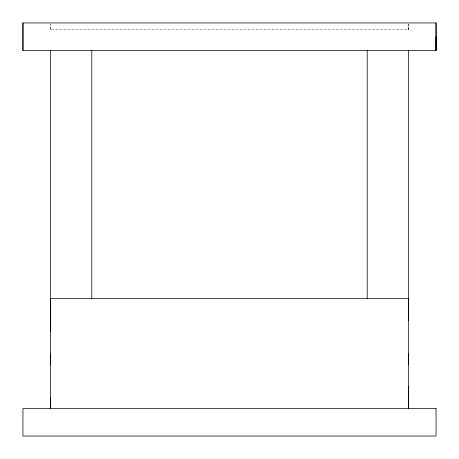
<?xml version="1.0" encoding="UTF-8"?>
<svg xmlns="http://www.w3.org/2000/svg" width="459" height="459" viewBox="0 0 459 459"><rect width="100%" height="100%" fill="white"/><g stroke="black" fill="none" stroke-linecap="round" stroke-linejoin="round"><path stroke-width="0.34" stroke-dasharray="2.29 1.72" d="M50.49 29.835L50.507 24.327L50.49 29.835L408.51 29.835L408.51 24.327M408.51 29.835L408.447 24.327L408.481 29.835"/><path stroke-width="0.69" d="M22.95 50.49L22.95 22.95L436.05 22.95L436.05 50.49L22.95 50.49L22.95 22.95M50.547 331.404L50.513 309.366L50.49 408.51L50.524 397.494M408.447 386.472L408.51 408.51L408.51 50.49M50.49 50.49L50.49 298.35L408.51 298.35L408.453 320.388L408.487 309.372M408.453 320.388L408.51 298.35L408.349 309.383M436.004 36.731L436.05 50.49L436.05 22.95M408.441 309.377L408.51 298.35M50.57 309.377L50.49 298.35L50.565 320.393L50.513 309.366M408.435 353.436L408.458 364.446M367.2 50.49L367.2 298.35M91.8 50.49L91.8 298.35M50.553 353.436L50.553 364.446M436.05 408.51L22.95 408.51L22.95 436.05L436.05 436.05L436.05 408.51"/></g></svg>
